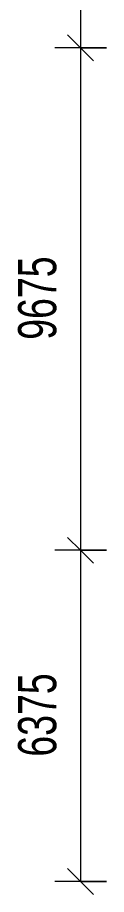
# Model space of a CAD drawing. Header units: millimetres. Extents: x -57519 to 497916, y -349472 to 446842.
# Drawn here: x 281269 to 282987, y -8893 to 7988 of the extents above; entities that cross this region are included whole.
import ezdxf

# ---------------------------------------------------------------- set-up
doc = ezdxf.new("R2010")
doc.units = ezdxf.units.MM
doc.layers.add('A-ANNO-DIMS', color=211, linetype='Continuous', lineweight=5)
doc.layers.add('A-ANNO-DIMS-500', color=211, linetype='Continuous', lineweight=5)
doc.styles.add('Arial', font='arial.ttf', dxfattribs={"width": 0.7, "height": 737.649701})
doc.dimstyles.new('Linear_-_1_5mm_Arial', dxfattribs={"dimscale": 304.8, "dimtxt": 750, "dimasz": 1.64042, "dimexe": 1.64042, "dimexo": 0.0625, "dimgap": 0.82021, "dimtad": 1, "dimdec": 0, "dimzin": 0, "dimdsep": 46, "dimtxsty": 'Arial', "dimblk1": 'OBLIQUE', "dimblk2": 'OBLIQUE', "dimsah": 1, "dimcen": 0.09, "dimadec": 0, "dimazin": 0, "dimtfac": 1, "dimtdec": 4, "dimtix": 1, "dimtmove": 0, "dimatfit": 3, "dimfxl": 1.64042, "dimfxlon": 1, "dimtvp": 1, "dimtolj": 1, "dimtzin": 0, "dimarcsym": 2})

# ---------------------------------------------------------------- blocks, each defined once
blk = doc.blocks.new('DIMBLOCK123-SITE COVERAGE')
at = {"layer": 'A-ANNO-DIMS-500', "transparency": 16777216}
for p, q in [((282487, 34407), (282237, 34657)), ((282987, 34407), (281987, 34407)), ((282487, 34407), (282487, 7407)), ((282487, 34407), (282737, 34157)), ((282487, 34407), (282987, 34407)), ((282487, 7407), (282237, 7657)), ((282987, 7407), (281987, 7407)), ((282487, 7407), (282737, 7157)), ((282487, 7407), (282987, 7407))]:
    blk.add_line(p, q, dxfattribs=at)
at = {"layer": 'A-ANNO-DIMS-500', "color": 0, "transparency": 16777216, "insert": (281280, 19927), "char_height": 737.6, "width": 2353.85, "attachment_point": 1, "rotation": 90, "line_spacing_factor": 0.938532, "style": 'Arial'}
blk.add_mtext('27000', dxfattribs=at)
blk = doc.blocks.new('_Oblique')
at = {"color": 0, "linetype": 'ByBlock', "lineweight": -2}
blk.add_line((-0.5, -0.5), (0.5, 0.5), dxfattribs=at)
blk = doc.blocks.new('DIMBLOCK124-SITE COVERAGE')
at = {"layer": 'A-ANNO-DIMS-500', "transparency": 16777216}
for p, q in [((282487, 7407), (282237, 7657)), ((282987, 7407), (281987, 7407)), ((282487, 7407), (282487, -2268)), ((282487, 7407), (282737, 7157)), ((282487, 7407), (282987, 7407)), ((282487, -2268), (282237, -2018)), ((282987, -2268), (281987, -2268)), ((282487, -2268), (282737, -2518)), ((282487, -2268), (282987, -2268))]:
    blk.add_line(p, q, dxfattribs=at)
at = {"layer": 'A-ANNO-DIMS-500', "color": 0, "transparency": 16777216, "insert": (281280, 1785), "char_height": 737.6, "width": 1883.08, "attachment_point": 1, "rotation": 90, "line_spacing_factor": 0.938532, "style": 'Arial'}
blk.add_mtext('9675', dxfattribs=at)
blk = doc.blocks.new('DIMBLOCK125-SITE COVERAGE')
at = {"layer": 'A-ANNO-DIMS-500', "transparency": 16777216}
for p, q in [((282487, -2268), (282237, -2018)), ((282987, -2268), (281987, -2268)), ((282487, -2268), (282487, -8643)), ((282487, -2268), (282737, -2518)), ((282487, -2268), (282987, -2268)), ((282487, -8643), (282237, -8393)), ((282987, -8643), (281987, -8643)), ((282487, -8643), (282737, -8893)), ((282487, -8643), (282987, -8643))]:
    blk.add_line(p, q, dxfattribs=at)
at = {"layer": 'A-ANNO-DIMS-500', "color": 0, "transparency": 16777216, "insert": (281280, -6240), "char_height": 737.6, "width": 1883.08, "attachment_point": 1, "rotation": 90, "line_spacing_factor": 0.938532, "style": 'Arial'}
blk.add_mtext('6375', dxfattribs=at)

msp = doc.modelspace()

# ---------------------------------------------------------------- dimensions: what is measured, and where the dimension line sits
at = {"layer": 'A-ANNO-DIMS'}
for base, p1, p2, override, picture, middle in [((282487.2, 7407.5), (282987.2, 34407.5), (282987.2, 7407.5), {"dimpost": '<>', "dimfxl": 26999.999583}, 'DIMBLOCK123-SITE COVERAGE', (281860.6, 20907.5)), ((282487.2, -2267.5), (282987.2, 7407.5), (282987.2, -2267.5), {"dimpost": '<>', "dimfxl": 9675.000023}, 'DIMBLOCK124-SITE COVERAGE', (281860.6, 2570)), ((282487.2, -8642.5), (282987.2, -2267.5), (282987.2, -8642.5), {"dimpost": '<>', "dimfxl": 6374.999983}, 'DIMBLOCK125-SITE COVERAGE', (281860.3, -5455))]:
    dim = msp.add_linear_dim(base=base, p1=p1, p2=p2, angle=90, dimstyle='Linear_-_1_5mm_Arial', override=override, dxfattribs=at)
    dim.commit()
    dim.dimension.update_dxf_attribs({"geometry": picture, "text_midpoint": middle})

doc.saveas('drawing.dxf')
